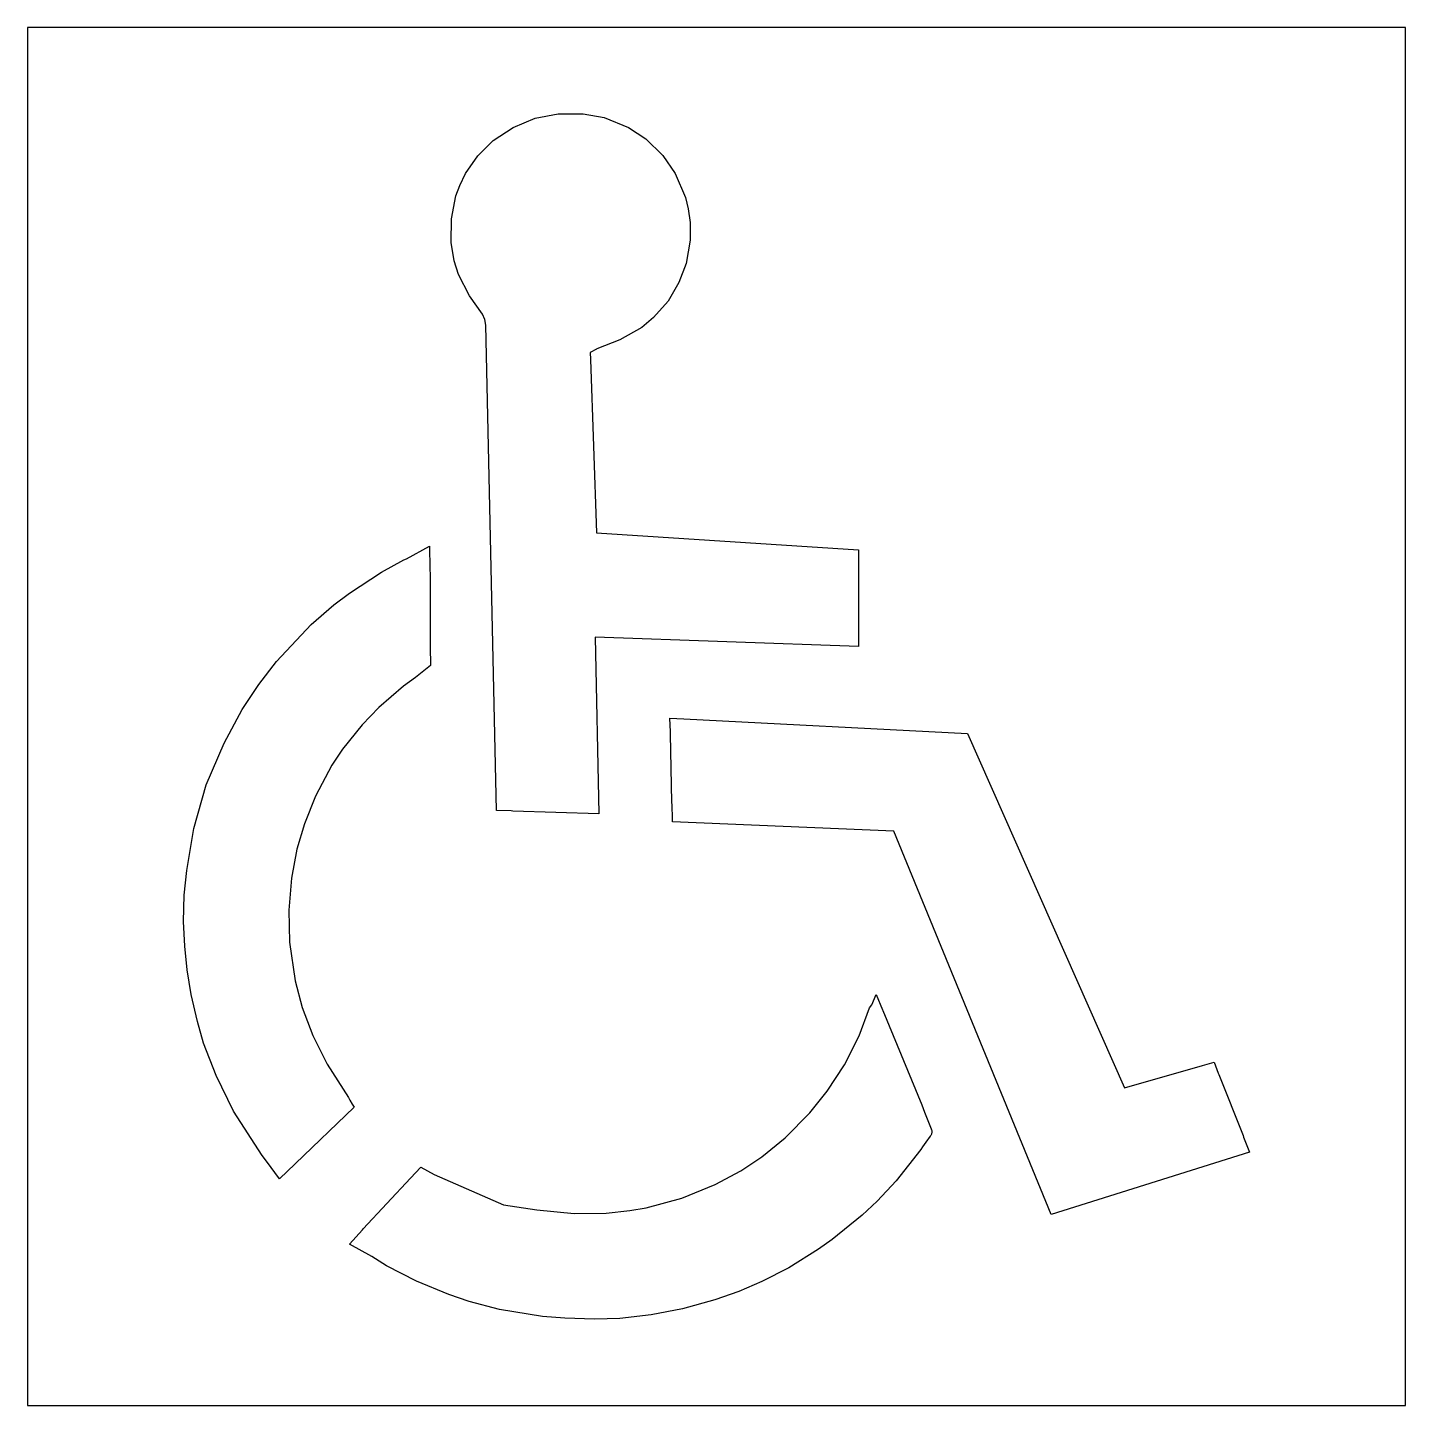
# Model space of a CAD drawing. Header units: inches. Extents: x 0 to 48, y 0 to 48.
import ezdxf

# ---------------------------------------------------------------- set-up
doc = ezdxf.new("R2010")
doc.units = ezdxf.units.IN
doc.header["$MEASUREMENT"] = 0
doc.layers.add('CUT', color=1, linetype='Continuous')

msp = doc.modelspace()

# ---------------------------------------------------------------- linework, layer by layer
at = {"layer": 'CUT'}
for points in [[(0, 0), (48, 0), (48, 48), (0, 48)], [(16.216, 44.065), (16.914, 44.524), (17.678, 44.848), (18.481, 45), (19.355, 44.998), (20.087, 44.865), (20.94, 44.514), (21.533, 44.121), (22.135, 43.538), (22.559, 42.919), (22.919, 42.08), (23.014, 41.684), (23.083, 41.206), (23.08, 40.592), (22.939, 39.778), (22.69, 39.117), (22.311, 38.466), (21.809, 37.903), (21.398, 37.547), (20.63, 37.116), (19.827, 36.803), (19.822, 36.799), (19.601, 36.682), (19.61, 36.432), (19.819, 30.394), (28.949, 29.804), (28.946, 26.444), (19.773, 26.768), (19.904, 20.609), (16.904, 20.706), (16.846, 20.715), (16.331, 20.731), (15.963, 37.635), (15.924, 37.834), (15.853, 38.018), (15.398, 38.655), (15.009, 39.397), (14.859, 39.873), (14.756, 40.515), (14.763, 41.342), (14.923, 42.143), (15.054, 42.496), (15.257, 42.911), (15.68, 43.534)], [(8.052, 25.119), (8.669, 25.917), (9.88, 27.201), (10.675, 27.89), (11.21, 28.297), (12.334, 29.027), (13.108, 29.453), (13.202, 29.494), (13.999, 29.939), (14.012, 29.139), (14.029, 28.931), (14.03, 26.443), (14.041, 25.772), (13.512, 25.359), (13.097, 25.053), (12.24, 24.312), (11.651, 23.715), (10.971, 22.861), (10.603, 22.299), (10.036, 21.223), (9.642, 20.262), (9.379, 19.379), (9.193, 18.367), (9.101, 17.257), (9.123, 16.133), (9.317, 14.796), (9.565, 13.868), (9.936, 12.886), (10.432, 11.883), (11.184, 10.731), (11.221, 10.64), (11.312, 10.497), (11.379, 10.396), (9.323, 8.419), (8.774, 7.891), (8.328, 8.509), (8.171, 8.702), (7.174, 10.253), (6.566, 11.498), (6.134, 12.626), (5.92, 13.379), (5.694, 14.311), (5.562, 15.175), (5.477, 15.995), (5.436, 16.858), (5.458, 17.778), (5.543, 18.64), (5.789, 20.093), (6.224, 21.615), (6.846, 23.072), (7.477, 24.246)], [(22.467, 20.452), (22.456, 20.906), (22.443, 21.011), (22.395, 23.385), (22.402, 23.469), (22.38, 23.947), (22.858, 23.922), (32.739, 23.408), (38.217, 11.064), (40.935, 11.842), (41.334, 11.96), (41.48, 11.57), (41.505, 11.523), (42.344, 9.399), (42.358, 9.348), (42.564, 8.824), (35.656, 6.649), (30.176, 20.002), (22.468, 20.33)], [(23.958, 7.696), (24.847, 8.17), (25.58, 8.662), (26.395, 9.327), (27.257, 10.19), (27.859, 10.946), (28.456, 11.862), (28.966, 12.875), (29.334, 13.846), (29.409, 13.957), (29.563, 14.31), (29.783, 13.783), (29.794, 13.764), (31.156, 10.474), (31.245, 10.213), (31.38, 9.866), (31.481, 9.631), (31.49, 9.606), (31.496, 9.58), (31.499, 9.554), (31.5, 9.527), (31.498, 9.501), (31.493, 9.475), (31.486, 9.449), (31.476, 9.424), (31.463, 9.401), (31.448, 9.379), (31.294, 9.176), (31.171, 9.014), (31.116, 8.92), (30.261, 7.827), (29.602, 7.118), (29.08, 6.629), (28.031, 5.785), (27.554, 5.44), (26.518, 4.796), (25.58, 4.32), (24.776, 3.974), (23.945, 3.68), (22.821, 3.368), (21.722, 3.16), (20.63, 3.034), (19.751, 3), (18.717, 3.035), (17.934, 3.101), (16.436, 3.348), (15.388, 3.622), (14.671, 3.863), (13.552, 4.333), (12.502, 4.866), (11.99, 5.185), (11.212, 5.623), (11.664, 6.112), (11.696, 6.157), (13.344, 7.912), (13.703, 8.295), (14.166, 8.049), (16.578, 6.987), (17.74, 6.82), (19.039, 6.683), (20.161, 6.703), (20.978, 6.791), (21.549, 6.888), (22.796, 7.221)]]:
    msp.add_lwpolyline(points, close=True, dxfattribs=at)

doc.saveas('drawing.dxf')
